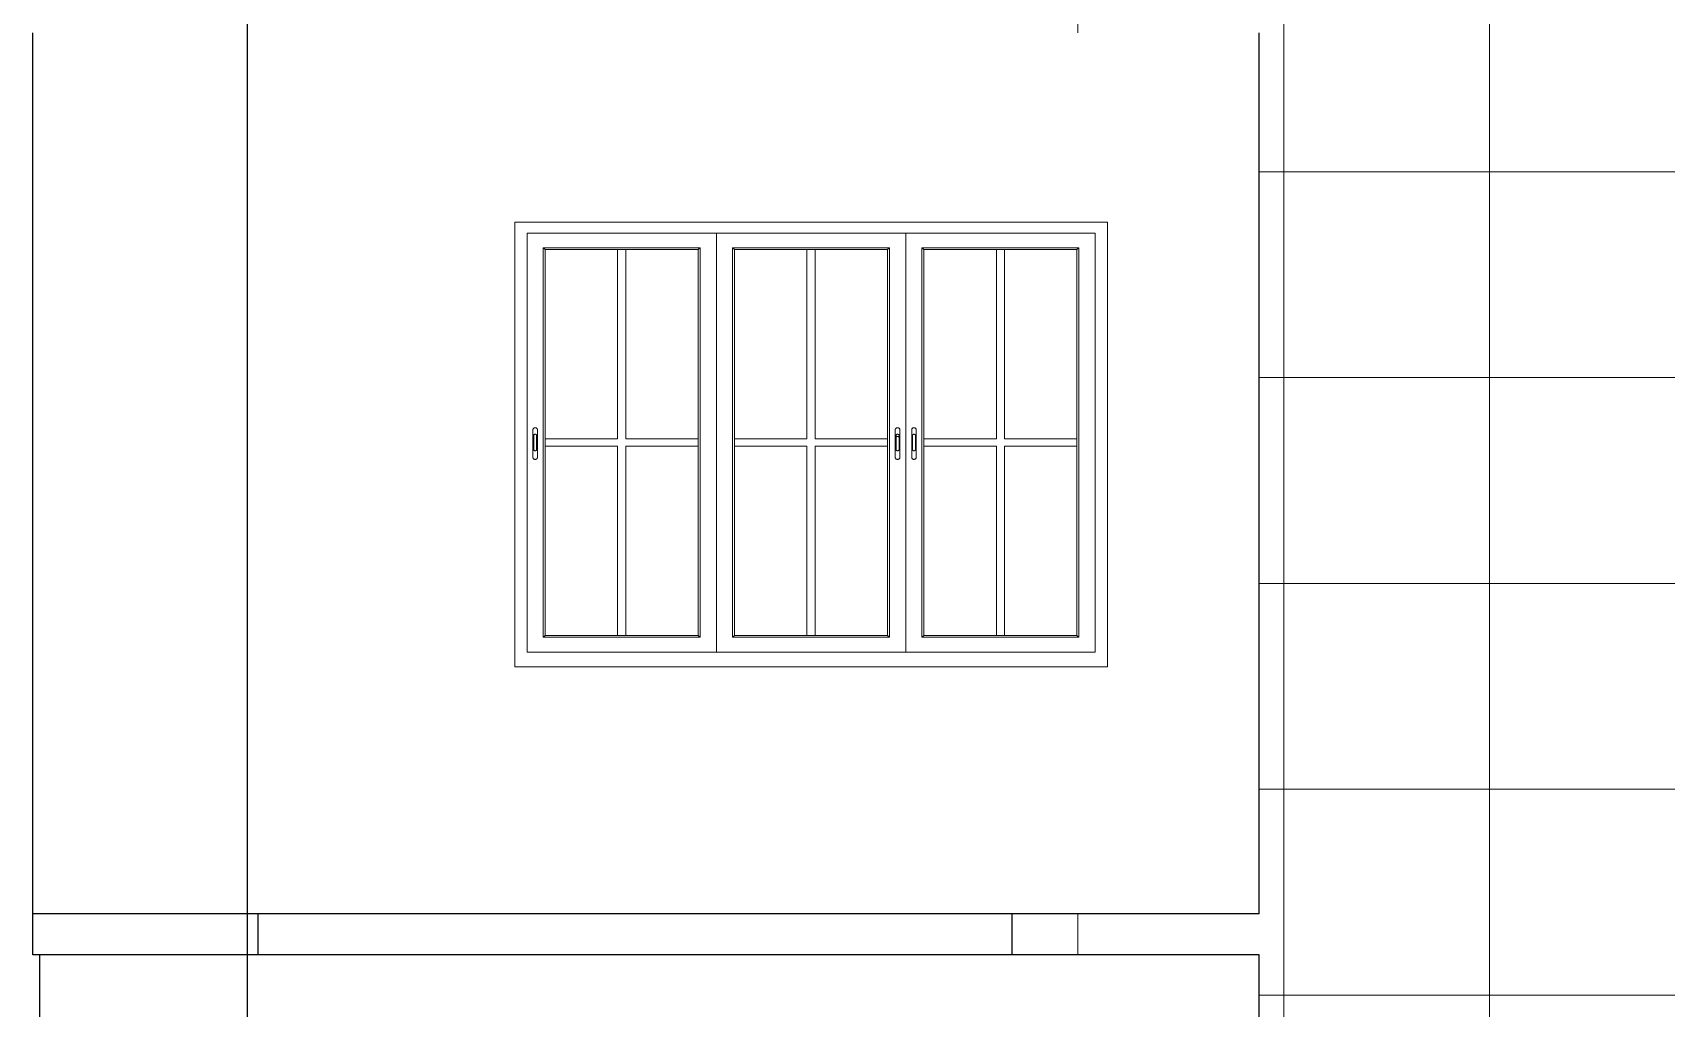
# Model space of a CAD drawing. Header units: inches. Extents: x -5096374 to -5070857, y -3259973 to -3243900.
# Drawn here: x -5071291.4 to -5071092.9, y -3259301.6 to -3259183.1 of the extents above; entities that cross this region are included whole.
import ezdxf

# ---------------------------------------------------------------- set-up
doc = ezdxf.new("R2010")
doc.units = ezdxf.units.IN
doc.header["$LTSCALE"] = 2
doc.header["$MEASUREMENT"] = 0
doc.linetypes.add('ACAD_ISO02W100', pattern=[15, 12, -3])
doc.layers.get('0').update_dxf_attribs({"linetype": 'CONTINUOUS'})
doc.layers.add('HATCH', color=60, linetype='ACAD_ISO02W100', lineweight=13)
doc.layers.add('window', color=4, linetype='CONTINUOUS', lineweight=13)

msp = doc.modelspace()

# ---------------------------------------------------------------- hatches: boundary and pattern name
at = {"layer": 'HATCH'}
h = msp.add_hatch(dxfattribs=at)
h.set_pattern_fill('ANSI37', color=256, scale=200, angle=45)
h.set_pattern_definition([(90, (6860.567, 0), (-25, 0), []), (180, (6860.567, 0), (-4e-15, -25), [])])
h.paths.add_polyline_path([(-5070999.4, -3259183.1), (-5070981.4, -3259183.1), (-5070981.4, -3259178.1), (-5070999.4, -3259178.1), (-5070999.4, -3259162.1), (-5071142.4, -3259162.1), (-5071142.4, -3259178.1), (-5071172.4, -3259178.1), (-5071172.4, -3259183.1), (-5071142.4, -3259183.1), (-5071142.4, -3259290.1), (-5071172.4, -3259290.1), (-5071172.4, -3259295.1), (-5071142.4, -3259295.1), (-5071142.4, -3259402.1), (-5070999.4, -3259402.1), (-5070999.4, -3259295.1), (-5070981.4, -3259295.1), (-5070981.4, -3259290.1), (-5070999.4, -3259290.1)])

# ---------------------------------------------------------------- linework, layer by layer
at = {"ltscale": 0.5}
for p, q in [((-5071265.25, -3259402.1), (-5071265.25, -3259066.1)), ((-5071291.36, -3259295.1), (-5071291.36, -3259183.1)), ((-5071142.4, -3259290.1), (-5071142.4, -3259183.1)), ((-5071142.4, -3259290.1), (-5071291.36, -3259290.1)), ((-5071263.99, -3259295.1), (-5071263.99, -3259290.1)), ((-5071172.4, -3259295.1), (-5071172.4, -3259290.1)), ((-5071142.4, -3259295.1), (-5071291.36, -3259295.1)), ((-5071290.52, -3259295.1), (-5071290.52, -3259402.1)), ((-5071142.4, -3259402.1), (-5071142.4, -3259295.1))]:
    msp.add_line(p, q, dxfattribs=at)
at = {"layer": 'window'}
for p, q in [((-5071232.82, -3259260.1), (-5071232.82, -3259206.1)), ((-5071160.82, -3259206.1), (-5071232.82, -3259206.1)), ((-5071231.32, -3259258.32), (-5071231.32, -3259207.43)), ((-5071162.32, -3259207.43), (-5071231.32, -3259207.43)), ((-5071208.32, -3259207.43), (-5071208.32, -3259258.32)), ((-5071185.32, -3259207.43), (-5071185.32, -3259258.32)), ((-5071162.32, -3259207.43), (-5071162.32, -3259258.32)), ((-5071160.82, -3259260.1), (-5071160.82, -3259206.1)), ((-5071229.36, -3259256.52), (-5071229.36, -3259209.23)), ((-5071229.36, -3259209.23), (-5071210.29, -3259209.23)), ((-5071229.12, -3259209.45), (-5071229.36, -3259209.23)), ((-5071229.12, -3259256.3), (-5071229.12, -3259209.45)), ((-5071210.53, -3259209.45), (-5071229.12, -3259209.45)), ((-5071220.32, -3259209.45), (-5071220.32, -3259232.42)), ((-5071219.33, -3259209.45), (-5071219.33, -3259232.42)), ((-5071210.53, -3259209.45), (-5071210.29, -3259209.23)), ((-5071210.53, -3259209.45), (-5071210.53, -3259256.3)), ((-5071210.29, -3259209.23), (-5071210.29, -3259256.52)), ((-5071187.29, -3259209.23), (-5071206.36, -3259209.23)), ((-5071206.36, -3259209.23), (-5071206.36, -3259256.52)), ((-5071206.12, -3259209.45), (-5071206.36, -3259209.23)), ((-5071206.12, -3259209.45), (-5071206.12, -3259256.3)), ((-5071206.12, -3259209.45), (-5071187.53, -3259209.45)), ((-5071197.32, -3259209.45), (-5071197.32, -3259232.42)), ((-5071196.33, -3259209.45), (-5071196.33, -3259232.42)), ((-5071187.53, -3259209.45), (-5071187.29, -3259209.23)), ((-5071187.53, -3259256.3), (-5071187.53, -3259209.45)), ((-5071187.29, -3259256.52), (-5071187.29, -3259209.23)), ((-5071183.36, -3259256.52), (-5071183.36, -3259209.23)), ((-5071183.36, -3259209.23), (-5071164.29, -3259209.23)), ((-5071183.12, -3259209.45), (-5071183.36, -3259209.23)), ((-5071183.12, -3259256.3), (-5071183.12, -3259209.45)), ((-5071164.53, -3259209.45), (-5071183.12, -3259209.45)), ((-5071174.32, -3259209.45), (-5071174.32, -3259232.42)), ((-5071173.33, -3259209.45), (-5071173.33, -3259232.42)), ((-5071164.53, -3259209.45), (-5071164.29, -3259209.23)), ((-5071164.53, -3259209.45), (-5071164.53, -3259256.3)), ((-5071164.29, -3259209.23), (-5071164.29, -3259256.52)), ((-5071230.6, -3259231.27), (-5071230.59, -3259231.24)), ((-5071230.6, -3259231.31), (-5071230.59, -3259231.24)), ((-5071230.6, -3259231.31), (-5071230.6, -3259231.27)), ((-5071230.6, -3259234.7), (-5071230.6, -3259231.31)), ((-5071230.59, -3259231.24), (-5071230.57, -3259231.21)), ((-5071230.57, -3259231.21), (-5071230.55, -3259231.18)), ((-5071230.52, -3259231.15), (-5071230.55, -3259231.18)), ((-5071230.49, -3259231.13), (-5071230.52, -3259231.15)), ((-5071230.49, -3259231.13), (-5071230.45, -3259231.11)), ((-5071230.41, -3259231.1), (-5071230.45, -3259231.11)), ((-5071230.37, -3259231.09), (-5071230.41, -3259231.1)), ((-5071230.33, -3259231.09), (-5071230.37, -3259231.09)), ((-5071230.29, -3259231.09), (-5071230.33, -3259231.09)), ((-5071230.29, -3259231.09), (-5071230.25, -3259231.1)), ((-5071230.25, -3259231.1), (-5071230.21, -3259231.11)), ((-5071230.21, -3259231.11), (-5071230.17, -3259231.13)), ((-5071230.17, -3259231.13), (-5071230.14, -3259231.15)), ((-5071230.14, -3259231.15), (-5071230.11, -3259231.18)), ((-5071230.09, -3259231.21), (-5071230.11, -3259231.18)), ((-5071230.07, -3259231.24), (-5071230.09, -3259231.21)), ((-5071230.06, -3259231.27), (-5071230.07, -3259231.24)), ((-5071230.06, -3259231.27), (-5071230.06, -3259231.31)), ((-5071230.06, -3259231.31), (-5071230.06, -3259234.7)), ((-5071186.58, -3259231.24), (-5071186.59, -3259231.27)), ((-5071186.59, -3259231.27), (-5071186.59, -3259231.31)), ((-5071186.59, -3259231.31), (-5071186.59, -3259234.7)), ((-5071186.56, -3259231.21), (-5071186.58, -3259231.24)), ((-5071186.54, -3259231.18), (-5071186.56, -3259231.21)), ((-5071186.51, -3259231.15), (-5071186.54, -3259231.18)), ((-5071186.48, -3259231.13), (-5071186.51, -3259231.15)), ((-5071186.44, -3259231.11), (-5071186.48, -3259231.13)), ((-5071186.4, -3259231.1), (-5071186.44, -3259231.11)), ((-5071186.36, -3259231.09), (-5071186.4, -3259231.1)), ((-5071186.32, -3259231.09), (-5071186.36, -3259231.09)), ((-5071186.28, -3259231.09), (-5071186.32, -3259231.09)), ((-5071186.24, -3259231.1), (-5071186.28, -3259231.09)), ((-5071186.2, -3259231.11), (-5071186.24, -3259231.1)), ((-5071186.16, -3259231.13), (-5071186.2, -3259231.11)), ((-5071186.13, -3259231.15), (-5071186.16, -3259231.13)), ((-5071186.1, -3259231.18), (-5071186.13, -3259231.15)), ((-5071186.08, -3259231.21), (-5071186.1, -3259231.18)), ((-5071186.06, -3259231.24), (-5071186.08, -3259231.21)), ((-5071186.05, -3259231.27), (-5071186.06, -3259231.24)), ((-5071186.05, -3259231.31), (-5071186.06, -3259231.24)), ((-5071186.05, -3259231.31), (-5071186.05, -3259231.27)), ((-5071186.05, -3259234.7), (-5071186.05, -3259231.31)), ((-5071184.6, -3259231.27), (-5071184.59, -3259231.24)), ((-5071184.6, -3259231.31), (-5071184.59, -3259231.24)), ((-5071184.6, -3259231.31), (-5071184.6, -3259231.27)), ((-5071184.6, -3259234.7), (-5071184.6, -3259231.31)), ((-5071184.59, -3259231.24), (-5071184.57, -3259231.21)), ((-5071184.57, -3259231.21), (-5071184.55, -3259231.18)), ((-5071184.52, -3259231.15), (-5071184.55, -3259231.18)), ((-5071184.49, -3259231.13), (-5071184.52, -3259231.15)), ((-5071184.49, -3259231.13), (-5071184.45, -3259231.11)), ((-5071184.41, -3259231.1), (-5071184.45, -3259231.11)), ((-5071184.37, -3259231.09), (-5071184.41, -3259231.1)), ((-5071184.33, -3259231.09), (-5071184.37, -3259231.09)), ((-5071184.29, -3259231.09), (-5071184.33, -3259231.09)), ((-5071184.29, -3259231.09), (-5071184.25, -3259231.1)), ((-5071184.25, -3259231.1), (-5071184.21, -3259231.11)), ((-5071184.21, -3259231.11), (-5071184.17, -3259231.13)), ((-5071184.17, -3259231.13), (-5071184.14, -3259231.15)), ((-5071184.14, -3259231.15), (-5071184.11, -3259231.18)), ((-5071184.09, -3259231.21), (-5071184.11, -3259231.18)), ((-5071184.07, -3259231.24), (-5071184.09, -3259231.21)), ((-5071184.06, -3259231.27), (-5071184.07, -3259231.24)), ((-5071184.06, -3259231.27), (-5071184.06, -3259231.31)), ((-5071184.06, -3259231.31), (-5071184.06, -3259234.7)), ((-5071230.5, -3259231.98), (-5071230.51, -3259232)), ((-5071230.51, -3259232), (-5071230.51, -3259232.03)), ((-5071230.51, -3259232.03), (-5071230.51, -3259233.73)), ((-5071230.51, -3259233.76), (-5071230.51, -3259233.73)), ((-5071230.5, -3259233.78), (-5071230.51, -3259233.76)), ((-5071230.49, -3259231.96), (-5071230.5, -3259231.98)), ((-5071230.49, -3259233.8), (-5071230.5, -3259233.78)), ((-5071230.48, -3259231.94), (-5071230.49, -3259231.96)), ((-5071230.48, -3259233.82), (-5071230.49, -3259233.8)), ((-5071230.46, -3259231.92), (-5071230.48, -3259231.94)), ((-5071230.44, -3259231.91), (-5071230.46, -3259231.92)), ((-5071230.41, -3259231.89), (-5071230.44, -3259231.91)), ((-5071230.39, -3259231.88), (-5071230.41, -3259231.89)), ((-5071230.36, -3259231.88), (-5071230.39, -3259231.88)), ((-5071230.33, -3259231.88), (-5071230.36, -3259231.88)), ((-5071230.3, -3259231.88), (-5071230.33, -3259231.88)), ((-5071230.27, -3259231.88), (-5071230.3, -3259231.88)), ((-5071230.25, -3259231.89), (-5071230.27, -3259231.88)), ((-5071230.22, -3259231.91), (-5071230.25, -3259231.89)), ((-5071230.2, -3259231.92), (-5071230.22, -3259231.91)), ((-5071230.18, -3259231.94), (-5071230.2, -3259231.92)), ((-5071230.17, -3259231.96), (-5071230.18, -3259231.94)), ((-5071230.17, -3259233.8), (-5071230.18, -3259233.82)), ((-5071230.16, -3259231.98), (-5071230.17, -3259231.96)), ((-5071230.16, -3259233.78), (-5071230.17, -3259233.8)), ((-5071230.15, -3259232), (-5071230.16, -3259231.98)), ((-5071230.15, -3259233.76), (-5071230.16, -3259233.78)), ((-5071230.15, -3259232.03), (-5071230.15, -3259232)), ((-5071230.15, -3259233.73), (-5071230.15, -3259232.03)), ((-5071230.15, -3259233.73), (-5071230.15, -3259233.76)), ((-5071229.12, -3259232.42), (-5071220.32, -3259232.42)), ((-5071229.12, -3259233.32), (-5071220.32, -3259233.32)), ((-5071220.32, -3259233.32), (-5071220.32, -3259256.3)), ((-5071219.33, -3259232.42), (-5071210.53, -3259232.42)), ((-5071219.33, -3259233.32), (-5071210.53, -3259233.32)), ((-5071219.33, -3259233.32), (-5071219.33, -3259256.3)), ((-5071197.32, -3259232.42), (-5071206.12, -3259232.42)), ((-5071197.32, -3259233.32), (-5071206.12, -3259233.32)), ((-5071197.32, -3259233.32), (-5071197.32, -3259256.3)), ((-5071187.53, -3259232.42), (-5071196.33, -3259232.42)), ((-5071196.33, -3259233.32), (-5071196.33, -3259256.3)), ((-5071187.53, -3259233.32), (-5071196.33, -3259233.32)), ((-5071186.5, -3259232), (-5071186.49, -3259231.98)), ((-5071186.5, -3259232.03), (-5071186.5, -3259232)), ((-5071186.5, -3259232.27), (-5071186.5, -3259232.03)), ((-5071186.5, -3259232.25), (-5071186.49, -3259232.23)), ((-5071186.5, -3259232.27), (-5071186.5, -3259232.25)), ((-5071186.5, -3259233.73), (-5071186.5, -3259232.27)), ((-5071186.5, -3259233.73), (-5071186.5, -3259233.76)), ((-5071186.5, -3259233.76), (-5071186.49, -3259233.78)), ((-5071186.49, -3259231.98), (-5071186.48, -3259231.96)), ((-5071186.49, -3259232.23), (-5071186.48, -3259232.21)), ((-5071186.49, -3259233.78), (-5071186.48, -3259233.8)), ((-5071186.48, -3259231.96), (-5071186.47, -3259231.94)), ((-5071186.48, -3259232.21), (-5071186.47, -3259232.19)), ((-5071186.48, -3259233.8), (-5071186.47, -3259233.82)), ((-5071186.47, -3259231.94), (-5071186.45, -3259231.92)), ((-5071186.47, -3259232.19), (-5071186.45, -3259232.17)), ((-5071186.45, -3259231.92), (-5071186.43, -3259231.91)), ((-5071186.45, -3259232.17), (-5071186.43, -3259232.15)), ((-5071186.43, -3259231.91), (-5071186.4, -3259231.89)), ((-5071186.43, -3259232.15), (-5071186.4, -3259232.14)), ((-5071186.4, -3259231.89), (-5071186.38, -3259231.88)), ((-5071186.4, -3259232.14), (-5071186.38, -3259232.13)), ((-5071186.38, -3259231.88), (-5071186.35, -3259231.88)), ((-5071186.38, -3259232.13), (-5071186.35, -3259232.13)), ((-5071186.35, -3259231.88), (-5071186.32, -3259231.88)), ((-5071186.35, -3259232.13), (-5071186.32, -3259232.13)), ((-5071186.32, -3259231.88), (-5071186.29, -3259231.88)), ((-5071186.32, -3259232.13), (-5071186.29, -3259232.13)), ((-5071186.29, -3259231.88), (-5071186.26, -3259231.88)), ((-5071186.29, -3259232.13), (-5071186.26, -3259232.13)), ((-5071186.26, -3259231.88), (-5071186.24, -3259231.89)), ((-5071186.26, -3259232.13), (-5071186.24, -3259232.14)), ((-5071186.24, -3259231.89), (-5071186.21, -3259231.91)), ((-5071186.24, -3259232.14), (-5071186.21, -3259232.15)), ((-5071186.21, -3259231.91), (-5071186.19, -3259231.92)), ((-5071186.21, -3259232.15), (-5071186.19, -3259232.17)), ((-5071186.19, -3259231.92), (-5071186.17, -3259231.94)), ((-5071186.19, -3259232.17), (-5071186.17, -3259232.19)), ((-5071186.17, -3259231.94), (-5071186.16, -3259231.96)), ((-5071186.17, -3259232.19), (-5071186.16, -3259232.21)), ((-5071186.17, -3259233.82), (-5071186.16, -3259233.8)), ((-5071186.16, -3259231.96), (-5071186.15, -3259231.98)), ((-5071186.16, -3259232.21), (-5071186.15, -3259232.23)), ((-5071186.16, -3259233.8), (-5071186.15, -3259233.78)), ((-5071186.15, -3259231.98), (-5071186.14, -3259232)), ((-5071186.15, -3259232.23), (-5071186.14, -3259232.25)), ((-5071186.15, -3259233.78), (-5071186.14, -3259233.76)), ((-5071186.14, -3259232), (-5071186.14, -3259232.03)), ((-5071186.14, -3259233.73), (-5071186.14, -3259232.03)), ((-5071186.14, -3259232.25), (-5071186.14, -3259232.27)), ((-5071186.14, -3259233.76), (-5071186.14, -3259233.73)), ((-5071184.5, -3259231.98), (-5071184.51, -3259232)), ((-5071184.51, -3259232), (-5071184.51, -3259232.03)), ((-5071184.51, -3259232.03), (-5071184.51, -3259233.73)), ((-5071184.51, -3259233.76), (-5071184.51, -3259233.73)), ((-5071184.5, -3259233.78), (-5071184.51, -3259233.76)), ((-5071184.49, -3259231.96), (-5071184.5, -3259231.98)), ((-5071184.49, -3259233.8), (-5071184.5, -3259233.78)), ((-5071184.48, -3259231.94), (-5071184.49, -3259231.96)), ((-5071184.48, -3259233.82), (-5071184.49, -3259233.8)), ((-5071184.46, -3259231.92), (-5071184.48, -3259231.94)), ((-5071184.44, -3259231.91), (-5071184.46, -3259231.92)), ((-5071184.41, -3259231.89), (-5071184.44, -3259231.91)), ((-5071184.39, -3259231.88), (-5071184.41, -3259231.89)), ((-5071184.36, -3259231.88), (-5071184.39, -3259231.88)), ((-5071184.33, -3259231.88), (-5071184.36, -3259231.88)), ((-5071184.3, -3259231.88), (-5071184.33, -3259231.88)), ((-5071184.27, -3259231.88), (-5071184.3, -3259231.88)), ((-5071184.25, -3259231.89), (-5071184.27, -3259231.88)), ((-5071184.22, -3259231.91), (-5071184.25, -3259231.89)), ((-5071184.2, -3259231.92), (-5071184.22, -3259231.91)), ((-5071184.18, -3259231.94), (-5071184.2, -3259231.92)), ((-5071184.17, -3259231.96), (-5071184.18, -3259231.94)), ((-5071184.17, -3259233.8), (-5071184.18, -3259233.82)), ((-5071184.16, -3259231.98), (-5071184.17, -3259231.96)), ((-5071184.16, -3259233.78), (-5071184.17, -3259233.8)), ((-5071184.15, -3259232), (-5071184.16, -3259231.98)), ((-5071184.15, -3259233.76), (-5071184.16, -3259233.78)), ((-5071184.15, -3259232.03), (-5071184.15, -3259232)), ((-5071184.15, -3259233.73), (-5071184.15, -3259232.03)), ((-5071184.15, -3259233.73), (-5071184.15, -3259233.76)), ((-5071183.12, -3259232.42), (-5071174.32, -3259232.42)), ((-5071183.12, -3259233.32), (-5071174.32, -3259233.32)), ((-5071174.32, -3259233.32), (-5071174.32, -3259256.3)), ((-5071173.33, -3259232.42), (-5071164.53, -3259232.42)), ((-5071173.33, -3259233.32), (-5071164.53, -3259233.32)), ((-5071173.33, -3259233.32), (-5071173.33, -3259256.3)), ((-5071230.6, -3259234.73), (-5071230.6, -3259234.7)), ((-5071230.59, -3259234.77), (-5071230.6, -3259234.73)), ((-5071230.59, -3259234.77), (-5071230.57, -3259234.8)), ((-5071230.57, -3259234.8), (-5071230.55, -3259234.83)), ((-5071230.55, -3259234.83), (-5071230.52, -3259234.85)), ((-5071230.49, -3259234.88), (-5071230.52, -3259234.85)), ((-5071230.45, -3259234.9), (-5071230.49, -3259234.88)), ((-5071230.46, -3259233.84), (-5071230.48, -3259233.82)), ((-5071230.44, -3259233.85), (-5071230.46, -3259233.84)), ((-5071230.45, -3259234.9), (-5071230.41, -3259234.91)), ((-5071230.41, -3259233.86), (-5071230.44, -3259233.85)), ((-5071230.39, -3259233.87), (-5071230.41, -3259233.86)), ((-5071230.37, -3259234.92), (-5071230.41, -3259234.91)), ((-5071230.36, -3259233.88), (-5071230.39, -3259233.87)), ((-5071230.33, -3259234.92), (-5071230.37, -3259234.92)), ((-5071230.33, -3259233.88), (-5071230.36, -3259233.88)), ((-5071230.3, -3259233.88), (-5071230.33, -3259233.88)), ((-5071230.33, -3259234.92), (-5071230.29, -3259234.92)), ((-5071230.27, -3259233.87), (-5071230.3, -3259233.88)), ((-5071230.29, -3259234.92), (-5071230.25, -3259234.91)), ((-5071230.25, -3259233.86), (-5071230.27, -3259233.87)), ((-5071230.22, -3259233.85), (-5071230.25, -3259233.86)), ((-5071230.21, -3259234.9), (-5071230.25, -3259234.91)), ((-5071230.2, -3259233.84), (-5071230.22, -3259233.85)), ((-5071230.17, -3259234.88), (-5071230.21, -3259234.9)), ((-5071230.18, -3259233.82), (-5071230.2, -3259233.84)), ((-5071230.17, -3259234.88), (-5071230.14, -3259234.85)), ((-5071230.14, -3259234.85), (-5071230.11, -3259234.83)), ((-5071230.11, -3259234.83), (-5071230.09, -3259234.8)), ((-5071230.07, -3259234.77), (-5071230.09, -3259234.8)), ((-5071230.06, -3259234.7), (-5071230.07, -3259234.77)), ((-5071230.06, -3259234.73), (-5071230.07, -3259234.77)), ((-5071230.06, -3259234.73), (-5071230.06, -3259234.7)), ((-5071186.59, -3259234.73), (-5071186.59, -3259234.7)), ((-5071186.59, -3259234.7), (-5071186.58, -3259234.77)), ((-5071186.59, -3259234.73), (-5071186.58, -3259234.77)), ((-5071186.58, -3259234.77), (-5071186.56, -3259234.8)), ((-5071186.56, -3259234.8), (-5071186.54, -3259234.83)), ((-5071186.54, -3259234.83), (-5071186.51, -3259234.85)), ((-5071186.51, -3259234.85), (-5071186.48, -3259234.88)), ((-5071186.48, -3259234.88), (-5071186.44, -3259234.9)), ((-5071186.47, -3259233.82), (-5071186.45, -3259233.84)), ((-5071186.45, -3259233.84), (-5071186.43, -3259233.85)), ((-5071186.44, -3259234.9), (-5071186.4, -3259234.91)), ((-5071186.43, -3259233.85), (-5071186.4, -3259233.86)), ((-5071186.4, -3259233.86), (-5071186.38, -3259233.87)), ((-5071186.4, -3259234.91), (-5071186.36, -3259234.92)), ((-5071186.38, -3259233.87), (-5071186.35, -3259233.88)), ((-5071186.36, -3259234.92), (-5071186.32, -3259234.92)), ((-5071186.35, -3259233.88), (-5071186.32, -3259233.88)), ((-5071186.32, -3259233.88), (-5071186.29, -3259233.88)), ((-5071186.32, -3259234.92), (-5071186.28, -3259234.92)), ((-5071186.29, -3259233.88), (-5071186.26, -3259233.87)), ((-5071186.28, -3259234.92), (-5071186.24, -3259234.91)), ((-5071186.26, -3259233.87), (-5071186.24, -3259233.86)), ((-5071186.24, -3259233.86), (-5071186.21, -3259233.85)), ((-5071186.24, -3259234.91), (-5071186.2, -3259234.9)), ((-5071186.21, -3259233.85), (-5071186.19, -3259233.84)), ((-5071186.2, -3259234.9), (-5071186.16, -3259234.88)), ((-5071186.19, -3259233.84), (-5071186.17, -3259233.82)), ((-5071186.16, -3259234.88), (-5071186.13, -3259234.85)), ((-5071186.13, -3259234.85), (-5071186.1, -3259234.83)), ((-5071186.1, -3259234.83), (-5071186.08, -3259234.8)), ((-5071186.08, -3259234.8), (-5071186.06, -3259234.77)), ((-5071186.06, -3259234.77), (-5071186.05, -3259234.73)), ((-5071186.05, -3259234.73), (-5071186.05, -3259234.7)), ((-5071184.6, -3259234.73), (-5071184.6, -3259234.7)), ((-5071184.59, -3259234.77), (-5071184.6, -3259234.73)), ((-5071184.59, -3259234.77), (-5071184.57, -3259234.8)), ((-5071184.57, -3259234.8), (-5071184.55, -3259234.83)), ((-5071184.55, -3259234.83), (-5071184.52, -3259234.85)), ((-5071184.49, -3259234.88), (-5071184.52, -3259234.85)), ((-5071184.45, -3259234.9), (-5071184.49, -3259234.88)), ((-5071184.46, -3259233.84), (-5071184.48, -3259233.82)), ((-5071184.44, -3259233.85), (-5071184.46, -3259233.84)), ((-5071184.45, -3259234.9), (-5071184.41, -3259234.91)), ((-5071184.41, -3259233.86), (-5071184.44, -3259233.85)), ((-5071184.39, -3259233.87), (-5071184.41, -3259233.86)), ((-5071184.37, -3259234.92), (-5071184.41, -3259234.91)), ((-5071184.36, -3259233.88), (-5071184.39, -3259233.87)), ((-5071184.33, -3259234.92), (-5071184.37, -3259234.92)), ((-5071184.33, -3259233.88), (-5071184.36, -3259233.88)), ((-5071184.3, -3259233.88), (-5071184.33, -3259233.88)), ((-5071184.33, -3259234.92), (-5071184.29, -3259234.92)), ((-5071184.27, -3259233.87), (-5071184.3, -3259233.88)), ((-5071184.29, -3259234.92), (-5071184.25, -3259234.91)), ((-5071184.25, -3259233.86), (-5071184.27, -3259233.87)), ((-5071184.22, -3259233.85), (-5071184.25, -3259233.86)), ((-5071184.21, -3259234.9), (-5071184.25, -3259234.91)), ((-5071184.2, -3259233.84), (-5071184.22, -3259233.85)), ((-5071184.17, -3259234.88), (-5071184.21, -3259234.9)), ((-5071184.18, -3259233.82), (-5071184.2, -3259233.84)), ((-5071184.17, -3259234.88), (-5071184.14, -3259234.85)), ((-5071184.14, -3259234.85), (-5071184.11, -3259234.83)), ((-5071184.11, -3259234.83), (-5071184.09, -3259234.8)), ((-5071184.07, -3259234.77), (-5071184.09, -3259234.8)), ((-5071184.06, -3259234.7), (-5071184.07, -3259234.77)), ((-5071184.06, -3259234.73), (-5071184.07, -3259234.77)), ((-5071184.06, -3259234.73), (-5071184.06, -3259234.7)), ((-5071229.36, -3259256.52), (-5071229.12, -3259256.3)), ((-5071210.29, -3259256.52), (-5071229.36, -3259256.52)), ((-5071210.53, -3259256.3), (-5071229.12, -3259256.3)), ((-5071210.53, -3259256.3), (-5071210.29, -3259256.52)), ((-5071206.12, -3259256.3), (-5071206.36, -3259256.52)), ((-5071206.36, -3259256.52), (-5071187.29, -3259256.52)), ((-5071206.12, -3259256.3), (-5071187.53, -3259256.3)), ((-5071187.29, -3259256.52), (-5071187.53, -3259256.3)), ((-5071183.36, -3259256.52), (-5071183.12, -3259256.3)), ((-5071164.29, -3259256.52), (-5071183.36, -3259256.52)), ((-5071164.53, -3259256.3), (-5071183.12, -3259256.3)), ((-5071164.53, -3259256.3), (-5071164.29, -3259256.52)), ((-5071231.32, -3259258.32), (-5071208.32, -3259258.32)), ((-5071185.32, -3259258.32), (-5071208.32, -3259258.32)), ((-5071185.32, -3259258.32), (-5071162.32, -3259258.32)), ((-5071160.82, -3259260.1), (-5071232.82, -3259260.1))]:
    msp.add_line(p, q, dxfattribs=at)

doc.saveas('drawing.dxf')
